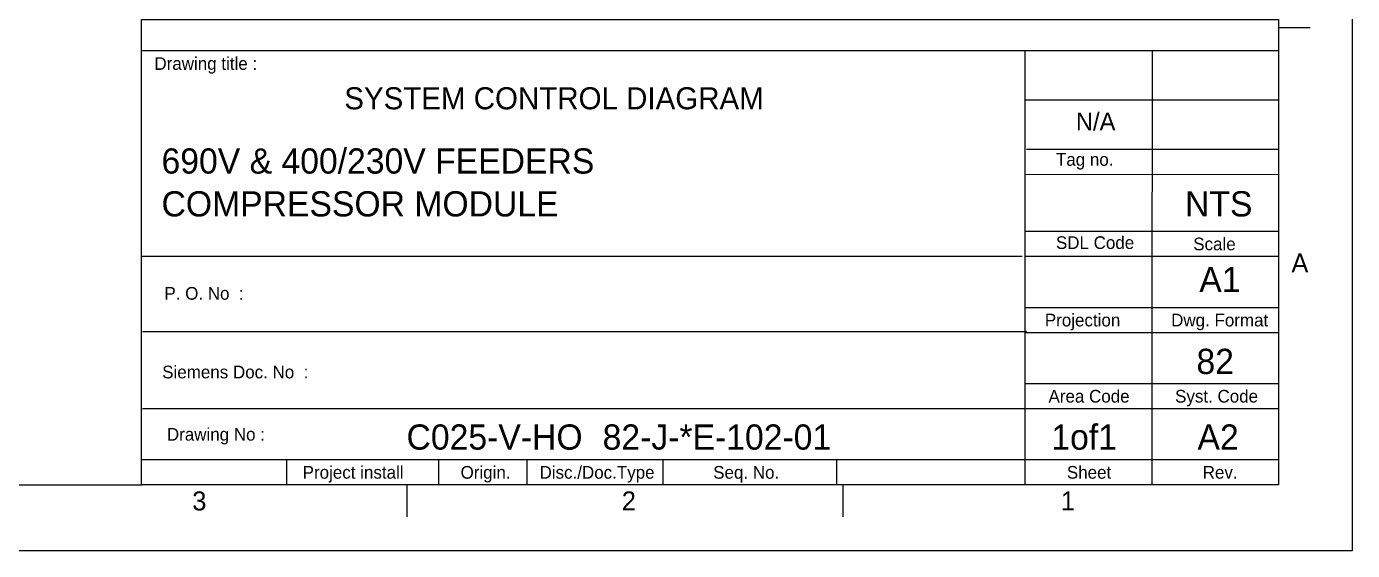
# Model space of a CAD drawing. Extents: x 0 to 841, y 0 to 594.
# Drawn here: x 630.6 to 841, y 0 to 83.1 of the extents above; entities that cross this region are included whole.
import ezdxf

# ---------------------------------------------------------------- set-up
doc = ezdxf.new("R2010")
doc.units = 0
for name, color, linetype in [('01-LIN-025-A', 7, 'Continuous'), ('02-LIN-025-B', 7, 'Continuous'), ('09-LIN-050-B', 7, 'Continuous')]:
    doc.layers.add(name, color=color, linetype=linetype)

msp = doc.modelspace()

# ---------------------------------------------------------------- linework, layer by layer
at = {"layer": '01-LIN-025-A'}
for p, q in [((834.27, 82.92), (829.26, 82.92)), ((789.25, 63.66), (829.29, 63.66)), ((789.17, 50.65), (829.27, 50.65)), ((789.17, 38.57), (829.29, 38.57)), ((789.17, 26.49), (829.29, 26.49)), ((648.82, 14.41), (829.29, 14.41)), ((695.95, 14.41), (695.95, 10.38)), ((695.95, 14.41), (695.95, 10.38)), ((709.98, 14.41), (709.98, 10.38)), ((731.53, 14.41), (731.53, 10.38)), ((759.1, 14.41), (759.1, 10.38)), ((759.1, 14.41), (759.1, 10.38)), ((648.95, 10.38), (10.33, 10.38)), ((690.94, 10.38), (690.94, 5.35)), ((760.1, 10.38), (760.1, 5.35))]:
    msp.add_line(p, q, dxfattribs=at)
msp.add_lwpolyline([(648.81, 84.23), (829.27, 84.23), (829.27, 10.41), (648.81, 10.41)], close=True, dxfattribs=at)
for points in [[(829.29, 79.27), (648.87, 79.27)], [(789.08, 22.48), (789.07, 79.26)], [(809.22, 34.54), (809.29, 79.25)], [(829.29, 71.46), (789.11, 71.46)], [(829.29, 59.65), (788.99, 59.63)], [(788.56, 46.63), (648.82, 46.63)], [(829.29, 46.63), (789.17, 46.63)], [(789.34, 34.7), (649, 34.7)], [(809.22, 34.54), (789.17, 34.54)], [(809.22, 22.46), (809.22, 34.54)], [(829.29, 34.54), (809.22, 34.54)], [(829.27, 22.46), (648.97, 22.46)], [(789.08, 10.39), (789.08, 22.47)], [(809.22, 10.38), (809.22, 22.46)], [(671.89, 10.38), (671.89, 14.41)]]:
    msp.add_lwpolyline(points, dxfattribs=at)
at = {"layer": '09-LIN-050-B'}
msp.add_lwpolyline([(0, 0), (841, 0), (841, 594), (0, 594)], close=True, dxfattribs=at)

# ---------------------------------------------------------------- texts
at = {"layer": '01-LIN-025-A'}
for s, height, p in [('Drawing title :', 2.0135, (650.87, 76.26)), ('N/A', 2.813, (797.11, 66.66)), ('Tag no.', 2.013, (793.94, 61.04)), ('SDL Code', 2.013, (793.94, 47.84)), ('Scale', 2.013, (815.73, 47.63)), ('A', 3.02, (831.31, 44.11)), ('P. O. No  :', 2.0134, (652.46, 39.79)), ('Projection', 2.013, (792.18, 35.55)), ('Dwg. Format', 2.0135, (812.22, 35.55)), ('Siemens Doc. No  :', 2.0134, (652.11, 27.31)), ('Area Code', 2.013, (792.76, 23.47)), ('Syst. Code', 2.013, (812.85, 23.47)), ('Drawing No :', 2.0135, (652.85, 17.43)), ('Project install', 2.0135, (674.4, 11.39)), ('Origin.', 2.013, (699.46, 11.39)), ('Disc./Doc.Type', 2.0135, (711.99, 11.39)), ('Seq. No.', 2.013, (739.55, 11.39)), ('Sheet', 2.013, (795.68, 11.39)), ('Rev.', 2.013, (817.23, 11.39)), ('3', 3.02, (656.88, 6.35)), ('2', 3.02, (725.04, 6.35)), ('1', 3.02, (794.71, 6.35))]:
    msp.add_text(s, height=height, dxfattribs=at).set_placement(p)
at = {"layer": '02-LIN-025-B'}
for s, height, p in [('SYSTEM CONTROL DIAGRAM', 3.5, (681, 70)), ('690V & 400/230V FEEDERS', 4, (652, 59.8)), ('COMPRESSOR MODULE', 4, (652, 53)), ('NTS', 4, (814.43, 53)), ('A1', 4, (816.69, 41)), ('82', 4, (816.24, 28)), ('C025-V-HO', 4, (690.88, 16)), ('82-J-*E-102-01', 4, (722, 16)), ('1of1', 4, (793.21, 16)), ('A2', 4, (816.4, 16))]:
    msp.add_text(s, height=height, dxfattribs=at).set_placement(p)

doc.saveas('drawing.dxf')
